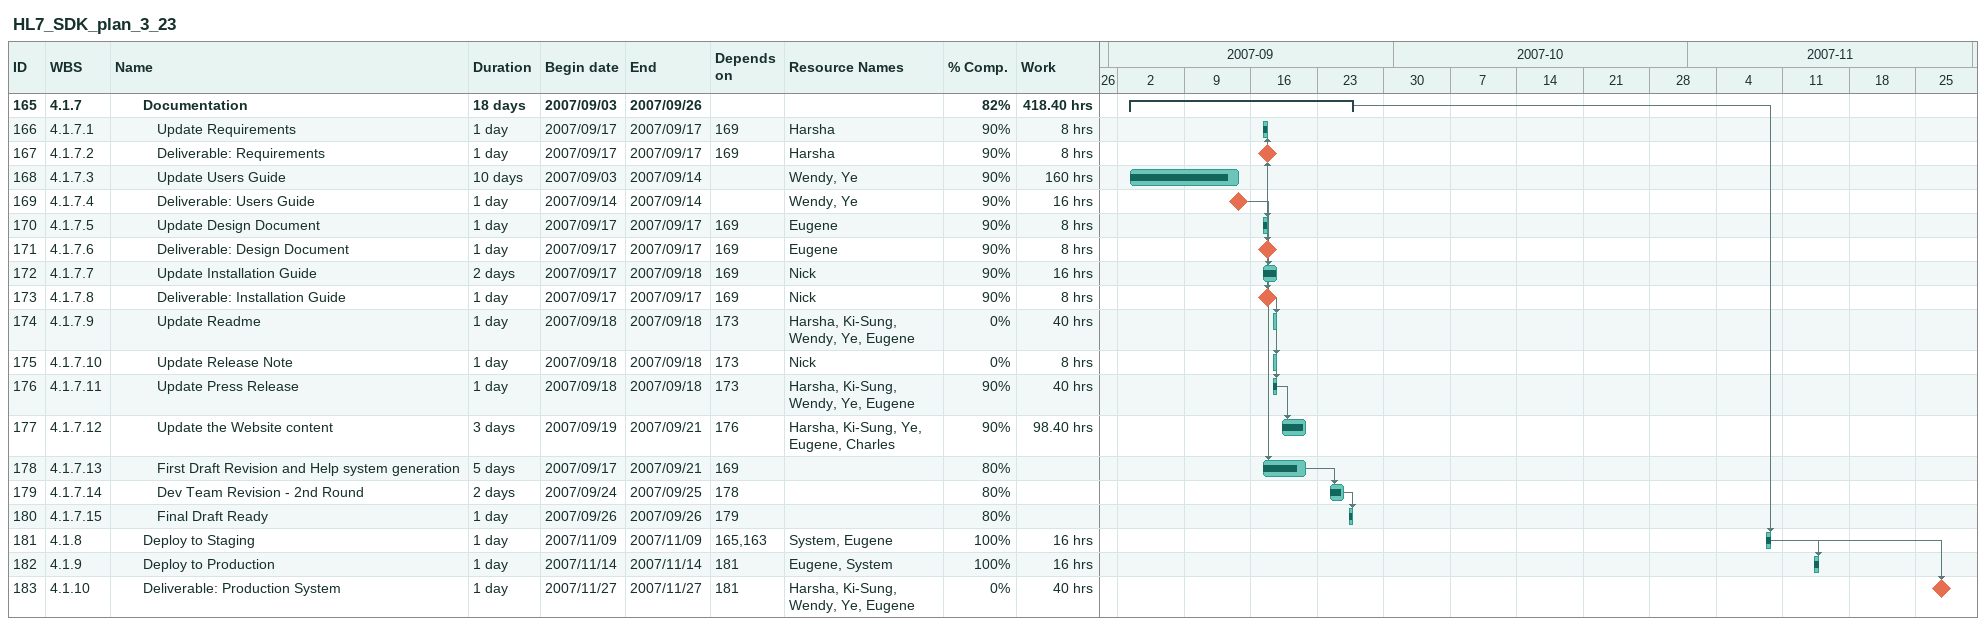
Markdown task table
HL7_SDK_plan_3_23

| ID | WBS | Task | Duration | Start | Finish | Predecessors | Resources | % complete | Work (h) |
|---|---|---|---|---|---|---|---|---|---|
| 165 | 4.1.7 | **Documentation** | 18d | 2007-09-03 | 2007-09-26 |  |  | 82 | 418.40 |
| 166 | 4.1.7.1 | Update Requirements | 1d | 2007-09-17 | 2007-09-17 | 169 | Harsha | 90 | 8 |
| 167 | 4.1.7.2 | Deliverable: Requirements | 1d | 2007-09-17 | 2007-09-17 | 169 | Harsha | 90 | 8 |
| 168 | 4.1.7.3 | Update Users Guide | 10d | 2007-09-03 | 2007-09-14 |  | Wendy, Ye | 90 | 160 |
| 169 | 4.1.7.4 | Deliverable: Users Guide | 1d | 2007-09-14 | 2007-09-14 |  | Wendy, Ye | 90 | 16 |
| 170 | 4.1.7.5 | Update Design Document | 1d | 2007-09-17 | 2007-09-17 | 169 | Eugene | 90 | 8 |
| 171 | 4.1.7.6 | Deliverable: Design Document | 1d | 2007-09-17 | 2007-09-17 | 169 | Eugene | 90 | 8 |
| 172 | 4.1.7.7 | Update Installation Guide | 2d | 2007-09-17 | 2007-09-18 | 169 | Nick | 90 | 16 |
| 173 | 4.1.7.8 | Deliverable: Installation Guide | 1d | 2007-09-17 | 2007-09-17 | 169 | Nick | 90 | 8 |
| 174 | 4.1.7.9 | Update Readme | 1d | 2007-09-18 | 2007-09-18 | 173 | Harsha, Ki-Sung, Wendy, Ye, Eugene | 0 | 40 |
| 175 | 4.1.7.10 | Update Release Note | 1d | 2007-09-18 | 2007-09-18 | 173 | Nick | 0 | 8 |
| 176 | 4.1.7.11 | Update Press Release | 1d | 2007-09-18 | 2007-09-18 | 173 | Harsha, Ki-Sung, Wendy, Ye, Eugene | 90 | 40 |
| 177 | 4.1.7.12 | Update the Website content | 3d | 2007-09-19 | 2007-09-21 | 176 | Harsha, Ki-Sung, Ye, Eugene, Charles | 90 | 98.40 |
| 178 | 4.1.7.13 | First Draft Revision and Help system generation | 5d | 2007-09-17 | 2007-09-21 | 169 |  | 80 |  |
| 179 | 4.1.7.14 | Dev Team Revision - 2nd Round | 2d | 2007-09-24 | 2007-09-25 | 178 |  | 80 |  |
| 180 | 4.1.7.15 | Final Draft Ready | 1d | 2007-09-26 | 2007-09-26 | 179 |  | 80 |  |
| 181 | 4.1.8 | Deploy to Staging | 1d | 2007-11-09 | 2007-11-09 | 165, 163 | System, Eugene | 100 | 16 |
| 182 | 4.1.9 | Deploy to Production | 1d | 2007-11-14 | 2007-11-14 | 181 | Eugene, System | 100 | 16 |
| 183 | 4.1.10 | Deliverable: Production System | 1d | 2007-11-27 | 2007-11-27 | 181 | Harsha, Ki-Sung, Wendy, Ye, Eugene | 0 | 40 |
